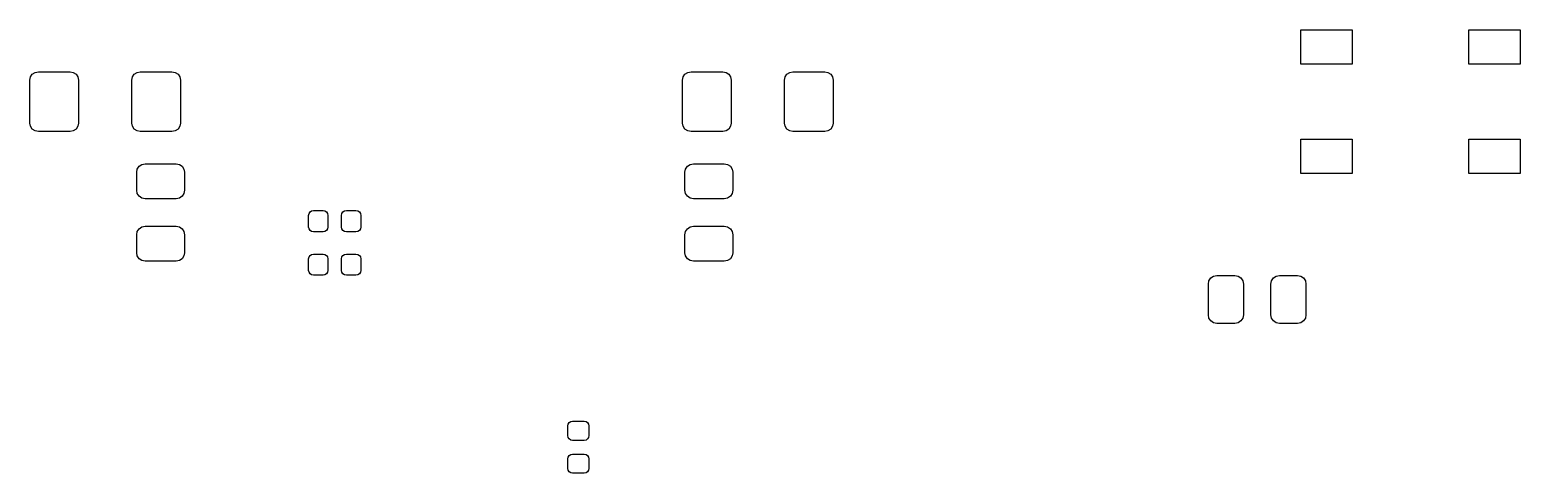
# Model space of a CAD drawing. Extents: x 376.4 to 419.9, y -44.2 to -31.2.
import ezdxf

# ---------------------------------------------------------------- set-up
doc = ezdxf.new("R2010")
doc.units = 0
doc.layers.add('BLACK', color=7, linetype='CONTINUOUS')

msp = doc.modelspace()

# ---------------------------------------------------------------- linework, layer by layer
at = {"layer": 'BLACK', "linetype": 'CONTINUOUS'}
for p, q in [((413.519, -32.2375), (413.519, -31.2375)), ((413.519, -31.2375), (415.019, -31.2375)), ((415.019, -31.2375), (415.019, -32.2375)), ((418.419, -32.2375), (418.419, -31.2375)), ((418.419, -31.2375), (419.919, -31.2375)), ((419.919, -31.2375), (419.919, -32.2375)), ((376.419, -32.7125), (376.438, -32.6168)), ((376.438, -32.6168), (376.492, -32.5357)), ((376.492, -32.5357), (376.573, -32.4815)), ((376.573, -32.4815), (376.669, -32.4625)), ((376.669, -32.4625), (377.594, -32.4625)), ((377.594, -32.4625), (377.689, -32.4815)), ((377.689, -32.4815), (377.771, -32.5357)), ((377.771, -32.5357), (377.825, -32.6168)), ((377.825, -32.6168), (377.844, -32.7125)), ((379.394, -32.7125), (379.413, -32.6168)), ((379.413, -32.6168), (379.467, -32.5357)), ((379.467, -32.5357), (379.548, -32.4815)), ((379.548, -32.4815), (379.644, -32.4625)), ((379.644, -32.4625), (380.569, -32.4625)), ((380.569, -32.4625), (380.664, -32.4815)), ((380.664, -32.4815), (380.746, -32.5357)), ((380.746, -32.5357), (380.8, -32.6168)), ((380.8, -32.6168), (380.819, -32.7125)), ((395.469, -32.7125), (395.488, -32.6168)), ((395.488, -32.6168), (395.542, -32.5357)), ((395.542, -32.5357), (395.623, -32.4815)), ((395.623, -32.4815), (395.719, -32.4625)), ((395.719, -32.4625), (396.644, -32.4625)), ((396.644, -32.4625), (396.739, -32.4815)), ((396.739, -32.4815), (396.821, -32.5357)), ((396.821, -32.5357), (396.875, -32.6168)), ((396.875, -32.6168), (396.894, -32.7125)), ((398.444, -32.7125), (398.463, -32.6168)), ((398.463, -32.6168), (398.517, -32.5357)), ((398.517, -32.5357), (398.598, -32.4815)), ((398.598, -32.4815), (398.694, -32.4625)), ((398.694, -32.4625), (399.619, -32.4625)), ((399.619, -32.4625), (399.714, -32.4815)), ((399.714, -32.4815), (399.796, -32.5357)), ((399.796, -32.5357), (399.85, -32.6168)), ((399.85, -32.6168), (399.869, -32.7125)), ((415.019, -32.2375), (413.519, -32.2375)), ((419.919, -32.2375), (418.419, -32.2375)), ((376.419, -33.9625), (376.419, -32.7125)), ((377.844, -32.7125), (377.844, -33.9625)), ((379.394, -33.9625), (379.394, -32.7125)), ((380.819, -32.7125), (380.819, -33.9625)), ((395.469, -33.9625), (395.469, -32.7125)), ((396.894, -32.7125), (396.894, -33.9625)), ((398.444, -33.9625), (398.444, -32.7125)), ((399.869, -32.7125), (399.869, -33.9625)), ((376.438, -34.0582), (376.419, -33.9625)), ((376.492, -34.1393), (376.438, -34.0582)), ((376.573, -34.1935), (376.492, -34.1393)), ((376.669, -34.2125), (376.573, -34.1935)), ((377.594, -34.2125), (376.669, -34.2125)), ((377.689, -34.1935), (377.594, -34.2125)), ((377.771, -34.1393), (377.689, -34.1935)), ((377.825, -34.0582), (377.771, -34.1393)), ((377.844, -33.9625), (377.825, -34.0582)), ((379.413, -34.0582), (379.394, -33.9625)), ((379.467, -34.1393), (379.413, -34.0582)), ((379.548, -34.1935), (379.467, -34.1393)), ((379.644, -34.2125), (379.548, -34.1935)), ((380.569, -34.2125), (379.644, -34.2125)), ((380.664, -34.1935), (380.569, -34.2125)), ((380.746, -34.1393), (380.664, -34.1935)), ((380.8, -34.0582), (380.746, -34.1393)), ((380.819, -33.9625), (380.8, -34.0582)), ((395.488, -34.0582), (395.469, -33.9625)), ((395.542, -34.1393), (395.488, -34.0582)), ((395.623, -34.1935), (395.542, -34.1393)), ((395.719, -34.2125), (395.623, -34.1935)), ((396.644, -34.2125), (395.719, -34.2125)), ((396.739, -34.1935), (396.644, -34.2125)), ((396.821, -34.1393), (396.739, -34.1935)), ((396.875, -34.0582), (396.821, -34.1393)), ((396.894, -33.9625), (396.875, -34.0582)), ((398.463, -34.0582), (398.444, -33.9625)), ((398.517, -34.1393), (398.463, -34.0582)), ((398.598, -34.1935), (398.517, -34.1393)), ((398.694, -34.2125), (398.598, -34.1935)), ((399.619, -34.2125), (398.694, -34.2125)), ((399.714, -34.1935), (399.619, -34.2125)), ((399.796, -34.1393), (399.714, -34.1935)), ((399.85, -34.0582), (399.796, -34.1393)), ((399.869, -33.9625), (399.85, -34.0582)), ((413.519, -35.4375), (413.519, -34.4375)), ((413.519, -34.4375), (415.019, -34.4375)), ((415.019, -34.4375), (415.019, -35.4375)), ((418.419, -35.4375), (418.419, -34.4375)), ((418.419, -34.4375), (419.919, -34.4375)), ((419.919, -34.4375), (419.919, -35.4375)), ((379.557, -35.3053), (379.611, -35.2242)), ((379.611, -35.2242), (379.692, -35.17)), ((379.692, -35.17), (379.788, -35.151)), ((379.788, -35.151), (380.688, -35.151)), ((380.688, -35.151), (380.784, -35.17)), ((380.784, -35.17), (380.865, -35.2242)), ((380.865, -35.2242), (380.919, -35.3053)), ((395.559, -35.3053), (395.613, -35.2242)), ((395.613, -35.2242), (395.694, -35.17)), ((395.694, -35.17), (395.79, -35.151)), ((395.79, -35.151), (396.69, -35.151)), ((396.69, -35.151), (396.786, -35.17)), ((396.786, -35.17), (396.867, -35.2242)), ((396.867, -35.2242), (396.921, -35.3053)), ((379.538, -35.401), (379.557, -35.3053)), ((379.538, -35.926), (379.538, -35.401)), ((380.919, -35.3053), (380.938, -35.401)), ((380.938, -35.401), (380.938, -35.926)), ((395.54, -35.401), (395.559, -35.3053)), ((395.54, -35.926), (395.54, -35.401)), ((396.921, -35.3053), (396.94, -35.401)), ((396.94, -35.401), (396.94, -35.926)), ((415.019, -35.4375), (413.519, -35.4375)), ((419.919, -35.4375), (418.419, -35.4375)), ((379.557, -36.0217), (379.538, -35.926)), ((379.611, -36.1028), (379.557, -36.0217)), ((379.692, -36.157), (379.611, -36.1028)), ((380.865, -36.1028), (380.784, -36.157)), ((380.919, -36.0217), (380.865, -36.1028)), ((380.938, -35.926), (380.919, -36.0217)), ((395.559, -36.0217), (395.54, -35.926)), ((395.613, -36.1028), (395.559, -36.0217)), ((395.694, -36.157), (395.613, -36.1028)), ((396.867, -36.1028), (396.786, -36.157)), ((396.921, -36.0217), (396.867, -36.1028)), ((396.94, -35.926), (396.921, -36.0217)), ((379.788, -36.176), (379.692, -36.157)), ((380.688, -36.176), (379.788, -36.176)), ((380.784, -36.157), (380.688, -36.176)), ((384.599, -36.561), (384.644, -36.5307)), ((384.644, -36.5307), (384.698, -36.52)), ((384.698, -36.52), (384.978, -36.52)), ((384.978, -36.52), (385.032, -36.5307)), ((385.032, -36.5307), (385.077, -36.561)), ((385.559, -36.561), (385.604, -36.5307)), ((385.604, -36.5307), (385.658, -36.52)), ((385.658, -36.52), (385.938, -36.52)), ((385.938, -36.52), (385.992, -36.5307)), ((385.992, -36.5307), (386.037, -36.561)), ((395.79, -36.176), (395.694, -36.157)), ((396.69, -36.176), (395.79, -36.176)), ((396.786, -36.157), (396.69, -36.176)), ((384.558, -36.66), (384.569, -36.6064)), ((384.558, -37), (384.558, -36.66)), ((384.569, -36.6064), (384.599, -36.561)), ((385.077, -36.561), (385.107, -36.6064)), ((385.107, -36.6064), (385.118, -36.66)), ((385.118, -36.66), (385.118, -37)), ((385.518, -36.66), (385.529, -36.6064)), ((385.518, -37), (385.518, -36.66)), ((385.529, -36.6064), (385.559, -36.561)), ((386.037, -36.561), (386.067, -36.6064)), ((386.067, -36.6064), (386.078, -36.66)), ((386.078, -36.66), (386.078, -37)), ((379.538, -37.226), (379.557, -37.1303)), ((379.538, -37.751), (379.538, -37.226)), ((379.557, -37.1303), (379.611, -37.0492)), ((379.611, -37.0492), (379.692, -36.995)), ((379.692, -36.995), (379.788, -36.976)), ((379.788, -36.976), (380.688, -36.976)), ((380.688, -36.976), (380.784, -36.995)), ((380.784, -36.995), (380.865, -37.0492)), ((380.865, -37.0492), (380.919, -37.1303)), ((380.919, -37.1303), (380.938, -37.226)), ((380.938, -37.226), (380.938, -37.751)), ((384.569, -37.0536), (384.558, -37)), ((384.599, -37.099), (384.569, -37.0536)), ((384.644, -37.1293), (384.599, -37.099)), ((384.698, -37.14), (384.644, -37.1293)), ((384.978, -37.14), (384.698, -37.14)), ((385.032, -37.1293), (384.978, -37.14)), ((385.077, -37.099), (385.032, -37.1293)), ((385.107, -37.0536), (385.077, -37.099)), ((385.118, -37), (385.107, -37.0536)), ((385.529, -37.0536), (385.518, -37)), ((385.559, -37.099), (385.529, -37.0536)), ((385.604, -37.1293), (385.559, -37.099)), ((385.658, -37.14), (385.604, -37.1293)), ((385.938, -37.14), (385.658, -37.14)), ((385.992, -37.1293), (385.938, -37.14)), ((386.037, -37.099), (385.992, -37.1293)), ((386.067, -37.0536), (386.037, -37.099)), ((386.078, -37), (386.067, -37.0536)), ((395.54, -37.226), (395.559, -37.1303)), ((395.54, -37.751), (395.54, -37.226)), ((395.559, -37.1303), (395.613, -37.0492)), ((395.613, -37.0492), (395.694, -36.995)), ((395.694, -36.995), (395.79, -36.976)), ((395.79, -36.976), (396.69, -36.976)), ((396.69, -36.976), (396.786, -36.995)), ((396.786, -36.995), (396.867, -37.0492)), ((396.867, -37.0492), (396.921, -37.1303)), ((396.921, -37.1303), (396.94, -37.226)), ((396.94, -37.226), (396.94, -37.751)), ((379.557, -37.8467), (379.538, -37.751)), ((380.938, -37.751), (380.919, -37.8467)), ((384.569, -37.8764), (384.599, -37.831)), ((384.599, -37.831), (384.644, -37.8007)), ((384.644, -37.8007), (384.698, -37.79)), ((384.698, -37.79), (384.978, -37.79)), ((384.978, -37.79), (385.032, -37.8007)), ((385.032, -37.8007), (385.077, -37.831)), ((385.077, -37.831), (385.107, -37.8764)), ((385.529, -37.8764), (385.559, -37.831)), ((385.559, -37.831), (385.604, -37.8007)), ((385.604, -37.8007), (385.658, -37.79)), ((385.658, -37.79), (385.938, -37.79)), ((385.938, -37.79), (385.992, -37.8007)), ((385.992, -37.8007), (386.037, -37.831)), ((386.037, -37.831), (386.067, -37.8764)), ((395.559, -37.8467), (395.54, -37.751)), ((396.94, -37.751), (396.921, -37.8467)), ((379.611, -37.9278), (379.557, -37.8467)), ((379.692, -37.982), (379.611, -37.9278)), ((379.788, -38.001), (379.692, -37.982)), ((380.688, -38.001), (379.788, -38.001)), ((380.784, -37.982), (380.688, -38.001)), ((380.865, -37.9278), (380.784, -37.982)), ((380.919, -37.8467), (380.865, -37.9278)), ((384.558, -37.93), (384.569, -37.8764)), ((384.558, -38.27), (384.558, -37.93)), ((384.569, -38.3236), (384.558, -38.27)), ((385.107, -37.8764), (385.118, -37.93)), ((385.118, -38.27), (385.107, -38.3236)), ((385.118, -37.93), (385.118, -38.27)), ((385.518, -37.93), (385.529, -37.8764)), ((385.518, -38.27), (385.518, -37.93)), ((385.529, -38.3236), (385.518, -38.27)), ((386.067, -37.8764), (386.078, -37.93)), ((386.078, -38.27), (386.067, -38.3236)), ((386.078, -37.93), (386.078, -38.27)), ((395.613, -37.9278), (395.559, -37.8467)), ((395.694, -37.982), (395.613, -37.9278)), ((395.79, -38.001), (395.694, -37.982)), ((396.69, -38.001), (395.79, -38.001)), ((396.786, -37.982), (396.69, -38.001)), ((396.867, -37.9278), (396.786, -37.982)), ((396.921, -37.8467), (396.867, -37.9278)), ((384.599, -38.369), (384.569, -38.3236)), ((384.644, -38.3993), (384.599, -38.369)), ((384.698, -38.41), (384.644, -38.3993)), ((384.978, -38.41), (384.698, -38.41)), ((385.032, -38.3993), (384.978, -38.41)), ((385.077, -38.369), (385.032, -38.3993)), ((385.107, -38.3236), (385.077, -38.369)), ((385.559, -38.369), (385.529, -38.3236)), ((385.604, -38.3993), (385.559, -38.369)), ((385.658, -38.41), (385.604, -38.3993)), ((385.938, -38.41), (385.658, -38.41)), ((385.992, -38.3993), (385.938, -38.41)), ((386.037, -38.369), (385.992, -38.3993)), ((386.067, -38.3236), (386.037, -38.369)), ((410.817, -38.666), (410.836, -38.5703)), ((410.817, -39.566), (410.817, -38.666)), ((410.836, -38.5703), (410.89, -38.4892)), ((410.89, -38.4892), (410.971, -38.435)), ((410.971, -38.435), (411.067, -38.416)), ((411.067, -38.416), (411.592, -38.416)), ((411.592, -38.416), (411.688, -38.435)), ((411.688, -38.435), (411.769, -38.4892)), ((411.769, -38.4892), (411.823, -38.5703)), ((411.823, -38.5703), (411.842, -38.666)), ((411.842, -38.666), (411.842, -39.566)), ((412.642, -38.666), (412.661, -38.5703)), ((412.642, -39.566), (412.642, -38.666)), ((412.661, -38.5703), (412.715, -38.4892)), ((412.715, -38.4892), (412.796, -38.435)), ((412.796, -38.435), (412.892, -38.416)), ((412.892, -38.416), (413.417, -38.416)), ((413.417, -38.416), (413.513, -38.435)), ((413.513, -38.435), (413.594, -38.4892)), ((413.594, -38.4892), (413.648, -38.5703)), ((413.648, -38.5703), (413.667, -38.666)), ((413.667, -38.666), (413.667, -39.566)), ((410.836, -39.6617), (410.817, -39.566)), ((411.842, -39.566), (411.823, -39.6617)), ((412.661, -39.6617), (412.642, -39.566)), ((413.667, -39.566), (413.648, -39.6617)), ((410.89, -39.7428), (410.836, -39.6617)), ((410.971, -39.797), (410.89, -39.7428)), ((411.067, -39.816), (410.971, -39.797)), ((411.592, -39.816), (411.067, -39.816)), ((411.688, -39.797), (411.592, -39.816)), ((411.769, -39.7428), (411.688, -39.797)), ((411.823, -39.6617), (411.769, -39.7428)), ((412.715, -39.7428), (412.661, -39.6617)), ((412.796, -39.797), (412.715, -39.7428)), ((412.892, -39.816), (412.796, -39.797)), ((413.417, -39.816), (412.892, -39.816)), ((413.513, -39.797), (413.417, -39.816)), ((413.594, -39.7428), (413.513, -39.797)), ((413.648, -39.6617), (413.594, -39.7428)), ((392.12, -42.814), (392.131, -42.7604)), ((392.12, -43.094), (392.12, -42.814)), ((392.131, -42.7604), (392.161, -42.715)), ((392.161, -42.715), (392.206, -42.6847)), ((392.206, -42.6847), (392.26, -42.674)), ((392.26, -42.674), (392.6, -42.674)), ((392.6, -42.674), (392.654, -42.6847)), ((392.654, -42.6847), (392.699, -42.715)), ((392.699, -42.715), (392.729, -42.7604)), ((392.729, -42.7604), (392.74, -42.814)), ((392.74, -42.814), (392.74, -43.094)), ((392.131, -43.1476), (392.12, -43.094)), ((392.161, -43.193), (392.131, -43.1476)), ((392.206, -43.2233), (392.161, -43.193)), ((392.26, -43.234), (392.206, -43.2233)), ((392.6, -43.234), (392.26, -43.234)), ((392.654, -43.2233), (392.6, -43.234)), ((392.699, -43.193), (392.654, -43.2233)), ((392.729, -43.1476), (392.699, -43.193)), ((392.74, -43.094), (392.729, -43.1476)), ((392.12, -43.774), (392.131, -43.7204)), ((392.12, -44.054), (392.12, -43.774)), ((392.131, -43.7204), (392.161, -43.675)), ((392.161, -43.675), (392.206, -43.6447)), ((392.206, -43.6447), (392.26, -43.634)), ((392.26, -43.634), (392.6, -43.634)), ((392.6, -43.634), (392.654, -43.6447)), ((392.654, -43.6447), (392.699, -43.675)), ((392.699, -43.675), (392.729, -43.7204)), ((392.729, -43.7204), (392.74, -43.774)), ((392.74, -43.774), (392.74, -44.054)), ((392.131, -44.1076), (392.12, -44.054)), ((392.161, -44.153), (392.131, -44.1076)), ((392.206, -44.1833), (392.161, -44.153)), ((392.26, -44.194), (392.206, -44.1833)), ((392.6, -44.194), (392.26, -44.194)), ((392.654, -44.1833), (392.6, -44.194)), ((392.699, -44.153), (392.654, -44.1833)), ((392.729, -44.1076), (392.699, -44.153)), ((392.74, -44.054), (392.729, -44.1076))]:
    msp.add_line(p, q, dxfattribs=at)

doc.saveas('drawing.dxf')
